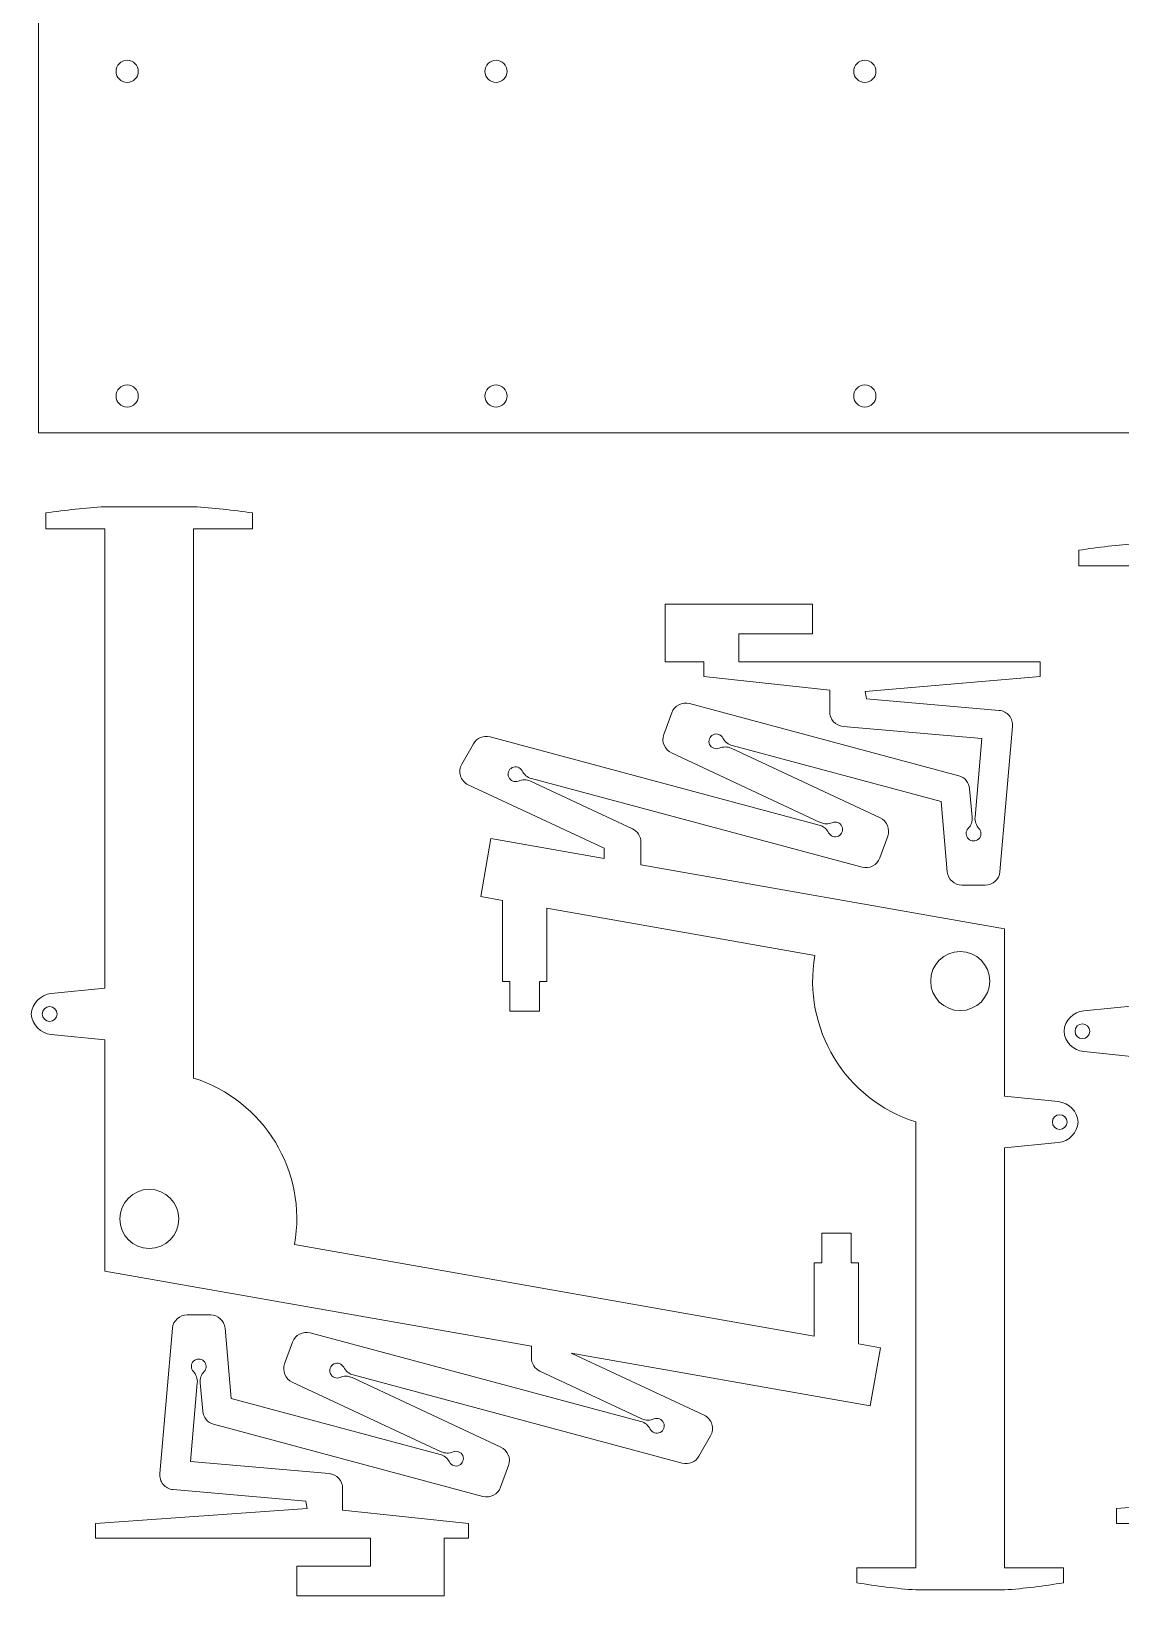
# Model space of a CAD drawing. Header units: millimetres. Extents: x -335 to 334, y -198 to 195.
# Drawn here: x -335 to -187.3, y -192.6 to 19.4 of the extents above; entities that cross this region are included whole.
import ezdxf

# ---------------------------------------------------------------- set-up
doc = ezdxf.new("R2010")
doc.units = ezdxf.units.MM
doc.header["$MEASUREMENT"] = 0
doc.layers.add('Layer 1', color=7, linetype='Continuous')

msp = doc.modelspace()

# ---------------------------------------------------------------- linework, layer by layer
at = {"layer": 'Layer 1', "lineweight": 15}
for points, knots in [([(-334, -35), (-334, -35), (-60, -35), (-60, -35), (-60, -35), (-60, -35), (-60, 119), (-60, 119), (-60, 119), (-60, 119), (-334, 119), (-334, 119), (-334, 119), (-334, 119), (-334, -35), (-334, -35)], [0, 0, 0, 0, 0.2, 0.2, 0.2, 0.2, 0.4, 0.4, 0.4, 0.4, 0.6, 0.6, 0.6, 0.6, 1, 1, 1, 1]), ([(-320.5, 14), (-320.5, 14.8284), (-321.1716, 15.5), (-322, 15.5), (-322, 15.5), (-322.8284, 15.5), (-323.5, 14.8284), (-323.5, 14), (-323.5, 14), (-323.5, 13.1716), (-322.8284, 12.5), (-322, 12.5), (-322, 12.5), (-321.1716, 12.5), (-320.5, 13.1716), (-320.5, 14)], [0, 0, 0, 0, 0.2, 0.2, 0.2, 0.2, 0.4, 0.4, 0.4, 0.4, 0.6, 0.6, 0.6, 0.6, 1, 1, 1, 1]), ([(-270.5, 14), (-270.5, 14.8284), (-271.1716, 15.5), (-272, 15.5), (-272, 15.5), (-272.8284, 15.5), (-273.5, 14.8284), (-273.5, 14), (-273.5, 14), (-273.5, 13.1716), (-272.8284, 12.5), (-272, 12.5), (-272, 12.5), (-271.1716, 12.5), (-270.5, 13.1716), (-270.5, 14)], [0, 0, 0, 0, 0.2, 0.2, 0.2, 0.2, 0.4, 0.4, 0.4, 0.4, 0.6, 0.6, 0.6, 0.6, 1, 1, 1, 1]), ([(-220.5, 14), (-220.5, 14.8284), (-221.1716, 15.5), (-222, 15.5), (-222, 15.5), (-222.8284, 15.5), (-223.5, 14.8284), (-223.5, 14), (-223.5, 14), (-223.5, 13.1716), (-222.8284, 12.5), (-222, 12.5), (-222, 12.5), (-221.1716, 12.5), (-220.5, 13.1716), (-220.5, 14)], [0, 0, 0, 0, 0.2, 0.2, 0.2, 0.2, 0.4, 0.4, 0.4, 0.4, 0.6, 0.6, 0.6, 0.6, 1, 1, 1, 1]), ([(-320.5, -30), (-320.5, -29.1716), (-321.1716, -28.5), (-322, -28.5), (-322, -28.5), (-322.8284, -28.5), (-323.5, -29.1716), (-323.5, -30), (-323.5, -30), (-323.5, -30.8284), (-322.8284, -31.5), (-322, -31.5), (-322, -31.5), (-321.1716, -31.5), (-320.5, -30.8284), (-320.5, -30)], [0, 0, 0, 0, 0.2, 0.2, 0.2, 0.2, 0.4, 0.4, 0.4, 0.4, 0.6, 0.6, 0.6, 0.6, 1, 1, 1, 1]), ([(-270.5, -30), (-270.5, -29.1716), (-271.1716, -28.5), (-272, -28.5), (-272, -28.5), (-272.8284, -28.5), (-273.5, -29.1716), (-273.5, -30), (-273.5, -30), (-273.5, -30.8284), (-272.8284, -31.5), (-272, -31.5), (-272, -31.5), (-271.1716, -31.5), (-270.5, -30.8284), (-270.5, -30)], [0, 0, 0, 0, 0.2, 0.2, 0.2, 0.2, 0.4, 0.4, 0.4, 0.4, 0.6, 0.6, 0.6, 0.6, 1, 1, 1, 1]), ([(-220.5, -30), (-220.5, -29.1716), (-221.1716, -28.5), (-222, -28.5), (-222, -28.5), (-222.8284, -28.5), (-223.5, -29.1716), (-223.5, -30), (-223.5, -30), (-223.5, -30.8284), (-222.8284, -31.5), (-222, -31.5), (-222, -31.5), (-221.1716, -31.5), (-220.5, -30.8284), (-220.5, -30)], [0, 0, 0, 0, 0.2, 0.2, 0.2, 0.2, 0.4, 0.4, 0.4, 0.4, 0.6, 0.6, 0.6, 0.6, 1, 1, 1, 1]), ([(-313.0077, -122.4212), (-313.0077, -122.4212), (-313.0077, -48), (-313.0077, -48), (-313.0077, -48), (-313.0077, -48), (-305.0077, -48), (-305.0077, -48), (-305.0077, -48), (-305.0077, -48), (-305.0077, -45.8326), (-305.0077, -45.8326), (-305.0077, -45.8326), (-307.6617, -45.4442), (-310.3306, -45.1664), (-313.0077, -45), (-313.0077, -45), (-313.0077, -45), (-325.0077, -45), (-325.0077, -45), (-325.0077, -45), (-327.6848, -45.1664), (-330.3537, -45.4442), (-333.0077, -45.8326), (-333.0077, -45.8326), (-333.0077, -45.8326), (-333.0077, -48), (-333.0077, -48), (-333.0077, -48), (-333.0077, -48), (-325.0077, -48), (-325.0077, -48), (-325.0077, -48), (-325.0077, -48), (-325.0077, -110.24), (-325.0077, -110.24), (-325.0077, -110.24), (-325.0077, -110.24), (-332.3062, -110.9698), (-332.3062, -110.9698), (-332.3062, -110.9698), (-333.7584, -111.115), (-334.8954, -112.2843), (-335, -113.74), (-335, -113.74), (-334.8954, -115.1957), (-333.7584, -116.3649), (-332.3062, -116.5101), (-332.3062, -116.5101), (-332.3062, -116.5101), (-325.0077, -117.24), (-325.0077, -117.24), (-325.0077, -117.24), (-325.0077, -117.24), (-325.0077, -148.5654), (-325.0077, -148.5654), (-325.0077, -148.5654), (-325.0077, -148.5654), (-267.2072, -158.7572), (-267.2072, -158.7572), (-267.2072, -158.7572), (-267.2072, -158.7572), (-267.2072, -160.3291), (-267.2072, -160.3291), (-267.2072, -160.3291), (-267.2072, -161.1064), (-266.7568, -161.8132), (-266.0524, -162.1417), (-266.0524, -162.1417), (-266.0524, -162.1417), (-252.2179, -168.5929), (-252.2179, -168.5929), (-252.2179, -168.5929), (-251.7021, -168.8334), (-251.1083, -168.8428), (-250.5851, -168.6186), (-250.5851, -168.6186), (-250.085, -168.4044), (-249.5054, -168.6293), (-249.2806, -169.1248), (-249.2806, -169.1248), (-249.0559, -169.6203), (-249.2686, -170.2045), (-249.7592, -170.4397), (-249.7592, -170.4397), (-250.2499, -170.6748), (-250.8385, -170.4745), (-251.0839, -169.9889), (-251.0839, -169.9889), (-251.3405, -169.4809), (-251.8015, -169.1064), (-252.3512, -168.9591), (-252.3512, -168.9591), (-252.3512, -168.9591), (-297.1862, -156.9456), (-297.1862, -156.9456), (-297.1862, -156.9456), (-298.1879, -156.6772), (-299.2285, -157.219), (-299.5832, -158.1934), (-299.5832, -158.1934), (-299.5832, -158.1934), (-300.6573, -161.1444), (-300.6573, -161.1444), (-300.6573, -161.1444), (-301.012, -162.1189), (-300.563, -163.2028), (-299.6231, -163.6411), (-299.6231, -163.6411), (-299.6231, -163.6411), (-279.4516, -173.0472), (-279.4516, -173.0472), (-279.4516, -173.0472), (-278.9358, -173.2877), (-278.342, -173.2971), (-277.8188, -173.073), (-277.8188, -173.073), (-277.3187, -172.8588), (-276.7391, -173.0837), (-276.5144, -173.5792), (-276.5144, -173.5792), (-276.2896, -174.0747), (-276.5023, -174.6589), (-276.9929, -174.894), (-276.9929, -174.894), (-277.4836, -175.1291), (-278.0722, -174.9289), (-278.3176, -174.4433), (-278.3176, -174.4433), (-278.5743, -173.9353), (-279.0352, -173.5608), (-279.585, -173.4135), (-279.585, -173.4135), (-279.585, -173.4135), (-307.9027, -165.8258), (-307.9027, -165.8258), (-307.9027, -165.8258), (-307.9027, -165.8258), (-308.7339, -156.3256), (-308.7339, -156.3256), (-308.7339, -156.3256), (-308.8242, -155.2926), (-309.6892, -154.5), (-310.7262, -154.5), (-310.7262, -154.5), (-310.7262, -154.5), (-313.8666, -154.5), (-313.8666, -154.5), (-313.8666, -154.5), (-314.9037, -154.5), (-315.7687, -155.2926), (-315.859, -156.3256), (-315.859, -156.3256), (-315.859, -156.3256), (-317.5818, -176.0167), (-317.5818, -176.0167), (-317.5818, -176.0167), (-317.628, -176.5451), (-317.4624, -177.0703), (-317.1215, -177.4766), (-317.1215, -177.4766), (-316.7805, -177.8829), (-316.2921, -178.1372), (-315.7637, -178.1834), (-315.7637, -178.1834), (-315.7637, -178.1834), (-297.7898, -179.7559), (-297.7898, -179.7559), (-297.7898, -179.7559), (-297.7121, -180.092), (-297.6425, -180.4293), (-297.5808, -180.7652), (-297.5808, -180.7652), (-297.5808, -180.7652), (-326.3019, -182.7652), (-326.3019, -182.7652), (-326.3019, -182.7652), (-326.3019, -182.7652), (-326.3019, -184.7652), (-326.3019, -184.7652), (-326.3019, -184.7652), (-326.3019, -184.7652), (-289.0077, -184.7652), (-289.0077, -184.7652), (-289.0077, -184.7652), (-289.0077, -184.7652), (-289.0077, -188.5652), (-289.0077, -188.5652), (-289.0077, -188.5652), (-289.0077, -188.5652), (-299.0077, -188.5652), (-299.0077, -188.5652), (-299.0077, -188.5652), (-299.0077, -188.5652), (-299.0077, -192.5652), (-299.0077, -192.5652), (-299.0077, -192.5652), (-299.0077, -192.5652), (-279.0077, -192.5652), (-279.0077, -192.5652), (-279.0077, -192.5652), (-279.0077, -192.5652), (-279.0077, -184.7652), (-279.0077, -184.7652), (-279.0077, -184.7652), (-279.0077, -184.7652), (-275.7072, -184.7652), (-275.7072, -184.7652), (-275.7072, -184.7652), (-275.7072, -184.7652), (-275.7072, -182.7652), (-275.7072, -182.7652), (-275.7072, -182.7652), (-275.7072, -182.7652), (-292.7898, -180.9508), (-292.7898, -180.9508), (-292.7898, -180.9508), (-292.7898, -180.9508), (-292.7898, -178.0108), (-292.7898, -178.0108), (-292.7898, -178.0108), (-292.7898, -176.9738), (-293.5824, -176.1088), (-294.6155, -176.0184), (-294.6155, -176.0184), (-294.6155, -176.0184), (-313.4227, -174.373), (-313.4227, -174.373), (-313.4227, -174.373), (-313.4227, -174.373), (-312.4913, -163.7275), (-312.4913, -163.7275), (-312.4913, -163.7275), (-312.4417, -163.1606), (-312.636, -162.5993), (-313.0255, -162.1844), (-313.0255, -162.1844), (-313.3979, -161.7877), (-313.3848, -161.1661), (-312.9961, -160.7854), (-312.9961, -160.7854), (-312.6073, -160.4048), (-311.9856, -160.4048), (-311.5968, -160.7854), (-311.5968, -160.7854), (-311.2081, -161.1661), (-311.195, -161.7877), (-311.5674, -162.1844), (-311.5674, -162.1844), (-311.9569, -162.5993), (-312.1512, -163.1606), (-312.1016, -163.7275), (-312.1016, -163.7275), (-312.1016, -163.7275), (-311.7654, -167.5695), (-311.7654, -167.5695), (-311.7654, -167.5695), (-311.6922, -168.4071), (-311.1028, -169.1094), (-310.2907, -169.327), (-310.2907, -169.327), (-310.2907, -169.327), (-273.7813, -179.1097), (-273.7813, -179.1097), (-273.7813, -179.1097), (-272.7796, -179.3781), (-271.7389, -178.8363), (-271.3843, -177.8619), (-271.3843, -177.8619), (-271.3843, -177.8619), (-270.3102, -174.9109), (-270.3102, -174.9109), (-270.3102, -174.9109), (-269.9555, -173.9364), (-270.4045, -172.8525), (-271.3443, -172.4142), (-271.3443, -172.4142), (-271.3443, -172.4142), (-291.5158, -163.0081), (-291.5158, -163.0081), (-291.5158, -163.0081), (-292.0316, -162.7676), (-292.6255, -162.7582), (-293.1486, -162.9823), (-293.1486, -162.9823), (-293.6488, -163.1965), (-294.2284, -162.9716), (-294.4531, -162.4761), (-294.4531, -162.4761), (-294.6778, -161.9806), (-294.4652, -161.3964), (-293.9746, -161.1613), (-293.9746, -161.1613), (-293.4839, -160.9262), (-292.8953, -161.1264), (-292.6499, -161.612), (-292.6499, -161.612), (-292.3932, -162.12), (-291.9323, -162.4945), (-291.3825, -162.6418), (-291.3825, -162.6418), (-291.3825, -162.6418), (-246.7443, -174.6026), (-246.7443, -174.6026), (-246.7443, -174.6026), (-245.8699, -174.8369), (-244.9472, -174.4547), (-244.4946, -173.6708), (-244.4946, -173.6708), (-244.4946, -173.6708), (-242.9066, -170.9204), (-242.9066, -170.9204), (-242.9066, -170.9204), (-242.6263, -170.4347), (-242.5626, -169.8537), (-242.7312, -169.3189), (-242.7312, -169.3189), (-242.8999, -168.7842), (-243.2852, -168.3447), (-243.7934, -168.1077), (-243.7934, -168.1077), (-243.7934, -168.1077), (-261.8018, -159.7103), (-261.8018, -159.7103), (-261.8018, -159.7103), (-261.8018, -159.7103), (-221.2858, -166.8544), (-221.2858, -166.8544), (-221.2858, -166.8544), (-221.2858, -166.8544), (-219.8966, -158.9759), (-219.8966, -158.9759), (-219.8966, -158.9759), (-219.8966, -158.9759), (-222.8511, -158.455), (-222.8511, -158.455), (-222.8511, -158.455), (-222.8511, -158.455), (-222.8511, -147.455), (-222.8511, -147.455), (-222.8511, -147.455), (-222.8511, -147.455), (-223.8511, -147.455), (-223.8511, -147.455), (-223.8511, -147.455), (-223.8511, -147.455), (-223.8511, -143.455), (-223.8511, -143.455), (-223.8511, -143.455), (-223.8511, -143.455), (-227.8511, -143.455), (-227.8511, -143.455), (-227.8511, -143.455), (-227.8511, -143.455), (-227.8511, -147.455), (-227.8511, -147.455), (-227.8511, -147.455), (-227.8511, -147.455), (-228.8511, -147.455), (-228.8511, -147.455), (-228.8511, -147.455), (-228.8511, -147.455), (-228.8511, -157.397), (-228.8511, -157.397), (-228.8511, -157.397), (-228.8511, -157.397), (-299.3115, -144.9729), (-299.3115, -144.9729), (-299.3115, -144.9729), (-297.5677, -135.0833), (-303.428, -125.4339), (-313.0077, -122.4212)], [0, 0, 0, 0, 0.0106383, 0.0106383, 0.0106383, 0.0106383, 0.0212766, 0.0212766, 0.0212766, 0.0212766, 0.03191489, 0.03191489, 0.03191489, 0.03191489, 0.04255319, 0.04255319, 0.04255319, 0.04255319, 0.05319149, 0.05319149, 0.05319149, 0.05319149, 0.06382979, 0.06382979, 0.06382979, 0.06382979, 0.07446809, 0.07446809, 0.07446809, 0.07446809, 0.08510638, 0.08510638, 0.08510638, 0.08510638, 0.09574468, 0.09574468, 0.09574468, 0.09574468, 0.10638298, 0.10638298, 0.10638298, 0.10638298, 0.11702128, 0.11702128, 0.11702128, 0.11702128, 0.12765957, 0.12765957, 0.12765957, 0.12765957, 0.13829787, 0.13829787, 0.13829787, 0.13829787, 0.14893617, 0.14893617, 0.14893617, 0.14893617, 0.15957447, 0.15957447, 0.15957447, 0.15957447, 0.17021277, 0.17021277, 0.17021277, 0.17021277, 0.18085106, 0.18085106, 0.18085106, 0.18085106, 0.19148936, 0.19148936, 0.19148936, 0.19148936, 0.20212766, 0.20212766, 0.20212766, 0.20212766, 0.21276596, 0.21276596, 0.21276596, 0.21276596, 0.22340426, 0.22340426, 0.22340426, 0.22340426, 0.23404255, 0.23404255, 0.23404255, 0.23404255, 0.24468085, 0.24468085, 0.24468085, 0.24468085, 0.25531915, 0.25531915, 0.25531915, 0.25531915, 0.26595745, 0.26595745, 0.26595745, 0.26595745, 0.27659574, 0.27659574, 0.27659574, 0.27659574, 0.28723404, 0.28723404, 0.28723404, 0.28723404, 0.29787234, 0.29787234, 0.29787234, 0.29787234, 0.30851064, 0.30851064, 0.30851064, 0.30851064, 0.31914894, 0.31914894, 0.31914894, 0.31914894, 0.32978723, 0.32978723, 0.32978723, 0.32978723, 0.34042553, 0.34042553, 0.34042553, 0.34042553, 0.35106383, 0.35106383, 0.35106383, 0.35106383, 0.36170213, 0.36170213, 0.36170213, 0.36170213, 0.37234043, 0.37234043, 0.37234043, 0.37234043, 0.38297872, 0.38297872, 0.38297872, 0.38297872, 0.39361702, 0.39361702, 0.39361702, 0.39361702, 0.40425532, 0.40425532, 0.40425532, 0.40425532, 0.41489362, 0.41489362, 0.41489362, 0.41489362, 0.42553191, 0.42553191, 0.42553191, 0.42553191, 0.43617021, 0.43617021, 0.43617021, 0.43617021, 0.44680851, 0.44680851, 0.44680851, 0.44680851, 0.45744681, 0.45744681, 0.45744681, 0.45744681, 0.46808511, 0.46808511, 0.46808511, 0.46808511, 0.4787234, 0.4787234, 0.4787234, 0.4787234, 0.4893617, 0.4893617, 0.4893617, 0.4893617, 0.5, 0.5, 0.5, 0.5, 0.5106383, 0.5106383, 0.5106383, 0.5106383, 0.5212766, 0.5212766, 0.5212766, 0.5212766, 0.53191489, 0.53191489, 0.53191489, 0.53191489, 0.54255319, 0.54255319, 0.54255319, 0.54255319, 0.55319149, 0.55319149, 0.55319149, 0.55319149, 0.56382979, 0.56382979, 0.56382979, 0.56382979, 0.57446809, 0.57446809, 0.57446809, 0.57446809, 0.58510638, 0.58510638, 0.58510638, 0.58510638, 0.59574468, 0.59574468, 0.59574468, 0.59574468, 0.60638298, 0.60638298, 0.60638298, 0.60638298, 0.61702128, 0.61702128, 0.61702128, 0.61702128, 0.62765957, 0.62765957, 0.62765957, 0.62765957, 0.63829787, 0.63829787, 0.63829787, 0.63829787, 0.64893617, 0.64893617, 0.64893617, 0.64893617, 0.65957447, 0.65957447, 0.65957447, 0.65957447, 0.67021277, 0.67021277, 0.67021277, 0.67021277, 0.68085106, 0.68085106, 0.68085106, 0.68085106, 0.69148936, 0.69148936, 0.69148936, 0.69148936, 0.70212766, 0.70212766, 0.70212766, 0.70212766, 0.71276596, 0.71276596, 0.71276596, 0.71276596, 0.72340426, 0.72340426, 0.72340426, 0.72340426, 0.73404255, 0.73404255, 0.73404255, 0.73404255, 0.74468085, 0.74468085, 0.74468085, 0.74468085, 0.75531915, 0.75531915, 0.75531915, 0.75531915, 0.76595745, 0.76595745, 0.76595745, 0.76595745, 0.77659574, 0.77659574, 0.77659574, 0.77659574, 0.78723404, 0.78723404, 0.78723404, 0.78723404, 0.79787234, 0.79787234, 0.79787234, 0.79787234, 0.80851064, 0.80851064, 0.80851064, 0.80851064, 0.81914894, 0.81914894, 0.81914894, 0.81914894, 0.82978723, 0.82978723, 0.82978723, 0.82978723, 0.84042553, 0.84042553, 0.84042553, 0.84042553, 0.85106383, 0.85106383, 0.85106383, 0.85106383, 0.86170213, 0.86170213, 0.86170213, 0.86170213, 0.87234043, 0.87234043, 0.87234043, 0.87234043, 0.88297872, 0.88297872, 0.88297872, 0.88297872, 0.89361702, 0.89361702, 0.89361702, 0.89361702, 0.90425532, 0.90425532, 0.90425532, 0.90425532, 0.91489362, 0.91489362, 0.91489362, 0.91489362, 0.92553191, 0.92553191, 0.92553191, 0.92553191, 0.93617021, 0.93617021, 0.93617021, 0.93617021, 0.94680851, 0.94680851, 0.94680851, 0.94680851, 0.95744681, 0.95744681, 0.95744681, 0.95744681, 0.96808511, 0.96808511, 0.96808511, 0.96808511, 0.9787234, 0.9787234, 0.9787234, 0.9787234, 1, 1, 1, 1]), ([(-173.0078, -120.4212), (-173.0078, -120.4212), (-173.0078, -53), (-173.0078, -53), (-173.0078, -53), (-173.0078, -53), (-165.0078, -53), (-165.0078, -53), (-165.0078, -53), (-165.0078, -53), (-165.0078, -50.8983), (-165.0078, -50.8983), (-165.0078, -50.8983), (-167.6596, -50.4793), (-170.329, -50.1795), (-173.0078, -50), (-173.0078, -50), (-173.0078, -50), (-185.0078, -50), (-185.0078, -50), (-185.0078, -50), (-187.6865, -50.1795), (-190.3559, -50.4793), (-193.0078, -50.8983), (-193.0078, -50.8983), (-193.0078, -50.8983), (-193.0078, -53), (-193.0078, -53), (-193.0078, -53), (-193.0078, -53), (-185.0078, -53), (-185.0078, -53), (-185.0078, -53), (-185.0078, -53), (-185.0078, -112.57), (-185.0078, -112.57), (-185.0078, -112.57), (-185.0078, -112.57), (-192.3063, -113.2998), (-192.3063, -113.2998), (-192.3063, -113.2998), (-193.7585, -113.445), (-194.8955, -114.6143), (-195, -116.07), (-195, -116.07), (-194.8955, -117.5257), (-193.7585, -118.6949), (-192.3063, -118.8401), (-192.3063, -118.8401), (-192.3063, -118.8401), (-185.0078, -119.57), (-185.0078, -119.57), (-185.0078, -119.57), (-185.0078, -119.57), (-185.0078, -146.5654), (-185.0078, -146.5654), (-185.0078, -146.5654), (-185.0078, -146.5654), (-131.4714, -156.0053), (-131.4714, -156.0053), (-131.4714, -156.0053), (-131.4714, -156.0053), (-131.4714, -158.3291), (-131.4714, -158.3291), (-131.4714, -158.3291), (-131.4714, -159.1064), (-131.0211, -159.8132), (-130.3167, -160.1417), (-130.3167, -160.1417), (-130.3167, -160.1417), (-116.4822, -166.5929), (-116.4822, -166.5929), (-116.4822, -166.5929), (-115.9664, -166.8334), (-115.3725, -166.8428), (-114.8494, -166.6186), (-114.8494, -166.6186), (-114.3493, -166.4044), (-113.7696, -166.6293), (-113.5449, -167.1248), (-113.5449, -167.1248), (-113.3202, -167.6203), (-113.5328, -168.2045), (-114.0235, -168.4397), (-114.0235, -168.4397), (-114.5141, -168.6748), (-115.1027, -168.4745), (-115.3481, -167.9889), (-115.3481, -167.9889), (-115.6048, -167.4809), (-116.0658, -167.1064), (-116.6155, -166.9591), (-116.6155, -166.9591), (-116.6155, -166.9591), (-161.4505, -154.9456), (-161.4505, -154.9456), (-161.4505, -154.9456), (-162.4521, -154.6772), (-163.4928, -155.219), (-163.8475, -156.1934), (-163.8475, -156.1934), (-163.8475, -156.1934), (-164.9216, -159.1444), (-164.9216, -159.1444), (-164.9216, -159.1444), (-165.2762, -160.1189), (-164.8273, -161.2028), (-163.8874, -161.6411), (-163.8874, -161.6411), (-163.8874, -161.6411), (-143.7159, -171.0472), (-143.7159, -171.0472), (-143.7159, -171.0472), (-143.2001, -171.2877), (-142.6063, -171.2971), (-142.0831, -171.073), (-142.0831, -171.073), (-141.583, -170.8588), (-141.0034, -171.0837), (-140.7786, -171.5792), (-140.7786, -171.5792), (-140.5539, -172.0747), (-140.7666, -172.6589), (-141.2572, -172.894), (-141.2572, -172.894), (-141.7479, -173.1291), (-142.3365, -172.9289), (-142.5819, -172.4433), (-142.5819, -172.4433), (-142.8386, -171.9353), (-143.2995, -171.5608), (-143.8492, -171.4135), (-143.8492, -171.4135), (-143.8492, -171.4135), (-172.167, -163.8258), (-172.167, -163.8258), (-172.167, -163.8258), (-172.167, -163.8258), (-172.9981, -154.3256), (-172.9981, -154.3256), (-172.9981, -154.3256), (-173.0885, -153.2926), (-173.9535, -152.5), (-174.9905, -152.5), (-174.9905, -152.5), (-174.9905, -152.5), (-178.1309, -152.5), (-178.1309, -152.5), (-178.1309, -152.5), (-179.1679, -152.5), (-180.0329, -153.2926), (-180.1233, -154.3256), (-180.1233, -154.3256), (-180.1233, -154.3256), (-181.8461, -174.0167), (-181.8461, -174.0167), (-181.8461, -174.0167), (-181.8923, -174.5451), (-181.7267, -175.0703), (-181.3858, -175.4766), (-181.3858, -175.4766), (-181.0448, -175.8829), (-180.5564, -176.1372), (-180.028, -176.1834), (-180.028, -176.1834), (-180.028, -176.1834), (-162.0541, -177.7559), (-162.0541, -177.7559), (-162.0541, -177.7559), (-161.9764, -178.092), (-161.9068, -178.4293), (-161.8451, -178.7652), (-161.8451, -178.7652), (-161.8451, -178.7652), (-187.9064, -180.7652), (-187.9064, -180.7652), (-187.9064, -180.7652), (-187.9064, -180.7652), (-187.9064, -182.7652), (-187.9064, -182.7652), (-187.9064, -182.7652), (-187.9064, -182.7652), (-149.0078, -182.7652), (-149.0078, -182.7652), (-149.0078, -182.7652), (-149.0078, -182.7652), (-149.0078, -186.5652), (-149.0078, -186.5652), (-149.0078, -186.5652), (-149.0078, -186.5652), (-159.0078, -186.5652), (-159.0078, -186.5652), (-159.0078, -186.5652), (-159.0078, -186.5652), (-159.0078, -190.5652), (-159.0078, -190.5652), (-159.0078, -190.5652), (-159.0078, -190.5652), (-139.0078, -190.5652), (-139.0078, -190.5652), (-139.0078, -190.5652), (-139.0078, -190.5652), (-139.0078, -182.7652), (-139.0078, -182.7652), (-139.0078, -182.7652), (-139.0078, -182.7652), (-139.9714, -182.7652), (-139.9714, -182.7652), (-139.9714, -182.7652), (-139.9714, -182.7652), (-139.9714, -180.7652), (-139.9714, -180.7652), (-139.9714, -180.7652), (-139.9714, -180.7652), (-157.0541, -178.9508), (-157.0541, -178.9508), (-157.0541, -178.9508), (-157.0541, -178.9508), (-157.0541, -176.0108), (-157.0541, -176.0108), (-157.0541, -176.0108), (-157.0541, -174.9738), (-157.8467, -174.1088), (-158.8798, -174.0184), (-158.8798, -174.0184), (-158.8798, -174.0184), (-177.687, -172.373), (-177.687, -172.373), (-177.687, -172.373), (-177.687, -172.373), (-176.7556, -161.7275), (-176.7556, -161.7275), (-176.7556, -161.7275), (-176.706, -161.1606), (-176.9003, -160.5993), (-177.2898, -160.1844), (-177.2898, -160.1844), (-177.6622, -159.7877), (-177.6491, -159.1661), (-177.2603, -158.7854), (-177.2603, -158.7854), (-176.8716, -158.4048), (-176.2498, -158.4048), (-175.8611, -158.7854), (-175.8611, -158.7854), (-175.4723, -159.1661), (-175.4593, -159.7877), (-175.8316, -160.1844), (-175.8316, -160.1844), (-176.2211, -160.5993), (-176.4154, -161.1606), (-176.3658, -161.7275), (-176.3658, -161.7275), (-176.3658, -161.7275), (-176.0297, -165.5695), (-176.0297, -165.5695), (-176.0297, -165.5695), (-175.9564, -166.4071), (-175.3671, -167.1094), (-174.555, -167.327), (-174.555, -167.327), (-174.555, -167.327), (-138.0456, -177.1097), (-138.0456, -177.1097), (-138.0456, -177.1097), (-137.0439, -177.3781), (-136.0032, -176.8363), (-135.6485, -175.8619), (-135.6485, -175.8619), (-135.6485, -175.8619), (-134.5745, -172.9109), (-134.5745, -172.9109), (-134.5745, -172.9109), (-134.2198, -171.9364), (-134.6688, -170.8525), (-135.6086, -170.4142), (-135.6086, -170.4142), (-135.6086, -170.4142), (-155.7801, -161.0081), (-155.7801, -161.0081), (-155.7801, -161.0081), (-156.2959, -160.7676), (-156.8898, -160.7582), (-157.4129, -160.9823), (-157.4129, -160.9823), (-157.913, -161.1965), (-158.4927, -160.9716), (-158.7174, -160.4761), (-158.7174, -160.4761), (-158.9421, -159.9806), (-158.7295, -159.3964), (-158.2388, -159.1613), (-158.2388, -159.1613), (-157.7482, -158.9262), (-157.1596, -159.1264), (-156.9142, -159.612), (-156.9142, -159.612), (-156.6575, -160.12), (-156.1965, -160.4945), (-155.6468, -160.6418), (-155.6468, -160.6418), (-155.6468, -160.6418), (-111.0085, -172.6026), (-111.0085, -172.6026), (-111.0085, -172.6026), (-110.1342, -172.8369), (-109.2115, -172.4547), (-108.7588, -171.6708), (-108.7588, -171.6708), (-108.7588, -171.6708), (-107.1709, -168.9204), (-107.1709, -168.9204), (-107.1709, -168.9204), (-106.8905, -168.4347), (-106.8269, -167.8537), (-106.9955, -167.3189), (-106.9955, -167.3189), (-107.1641, -166.7842), (-107.5495, -166.3447), (-108.0577, -166.1077), (-108.0577, -166.1077), (-108.0577, -166.1077), (-126.4714, -157.5213), (-126.4714, -157.5213), (-126.4714, -157.5213), (-126.4714, -157.5213), (-126.4714, -156.8869), (-126.4714, -156.8869), (-126.4714, -156.8869), (-126.4714, -156.8869), (-98.3428, -161.8468), (-98.3428, -161.8468), (-98.3428, -161.8468), (-98.3428, -161.8468), (-96.9536, -153.9683), (-96.9536, -153.9683), (-96.9536, -153.9683), (-96.9536, -153.9683), (-99.908, -153.4474), (-99.908, -153.4474), (-99.908, -153.4474), (-99.908, -153.4474), (-99.908, -142.4474), (-99.908, -142.4474), (-99.908, -142.4474), (-99.908, -142.4474), (-100.908, -142.4474), (-100.908, -142.4474), (-100.908, -142.4474), (-100.908, -142.4474), (-100.908, -138.4474), (-100.908, -138.4474), (-100.908, -138.4474), (-100.908, -138.4474), (-104.908, -138.4474), (-104.908, -138.4474), (-104.908, -138.4474), (-104.908, -138.4474), (-104.908, -142.4474), (-104.908, -142.4474), (-104.908, -142.4474), (-104.908, -142.4474), (-105.908, -142.4474), (-105.908, -142.4474), (-105.908, -142.4474), (-105.908, -142.4474), (-105.908, -152.3894), (-105.908, -152.3894), (-105.908, -152.3894), (-105.908, -152.3894), (-159.3116, -142.9729), (-159.3116, -142.9729), (-159.3116, -142.9729), (-157.5678, -133.0833), (-163.428, -123.4339), (-173.0078, -120.4212)], [0, 0, 0, 0, 0.01052632, 0.01052632, 0.01052632, 0.01052632, 0.02105263, 0.02105263, 0.02105263, 0.02105263, 0.03157895, 0.03157895, 0.03157895, 0.03157895, 0.04210526, 0.04210526, 0.04210526, 0.04210526, 0.05263158, 0.05263158, 0.05263158, 0.05263158, 0.06315789, 0.06315789, 0.06315789, 0.06315789, 0.07368421, 0.07368421, 0.07368421, 0.07368421, 0.08421053, 0.08421053, 0.08421053, 0.08421053, 0.09473684, 0.09473684, 0.09473684, 0.09473684, 0.10526316, 0.10526316, 0.10526316, 0.10526316, 0.11578947, 0.11578947, 0.11578947, 0.11578947, 0.12631579, 0.12631579, 0.12631579, 0.12631579, 0.13684211, 0.13684211, 0.13684211, 0.13684211, 0.14736842, 0.14736842, 0.14736842, 0.14736842, 0.15789474, 0.15789474, 0.15789474, 0.15789474, 0.16842105, 0.16842105, 0.16842105, 0.16842105, 0.17894737, 0.17894737, 0.17894737, 0.17894737, 0.18947368, 0.18947368, 0.18947368, 0.18947368, 0.2, 0.2, 0.2, 0.2, 0.21052632, 0.21052632, 0.21052632, 0.21052632, 0.22105263, 0.22105263, 0.22105263, 0.22105263, 0.23157895, 0.23157895, 0.23157895, 0.23157895, 0.24210526, 0.24210526, 0.24210526, 0.24210526, 0.25263158, 0.25263158, 0.25263158, 0.25263158, 0.26315789, 0.26315789, 0.26315789, 0.26315789, 0.27368421, 0.27368421, 0.27368421, 0.27368421, 0.28421053, 0.28421053, 0.28421053, 0.28421053, 0.29473684, 0.29473684, 0.29473684, 0.29473684, 0.30526316, 0.30526316, 0.30526316, 0.30526316, 0.31578947, 0.31578947, 0.31578947, 0.31578947, 0.32631579, 0.32631579, 0.32631579, 0.32631579, 0.33684211, 0.33684211, 0.33684211, 0.33684211, 0.34736842, 0.34736842, 0.34736842, 0.34736842, 0.35789474, 0.35789474, 0.35789474, 0.35789474, 0.36842105, 0.36842105, 0.36842105, 0.36842105, 0.37894737, 0.37894737, 0.37894737, 0.37894737, 0.38947368, 0.38947368, 0.38947368, 0.38947368, 0.4, 0.4, 0.4, 0.4, 0.41052632, 0.41052632, 0.41052632, 0.41052632, 0.42105263, 0.42105263, 0.42105263, 0.42105263, 0.43157895, 0.43157895, 0.43157895, 0.43157895, 0.44210526, 0.44210526, 0.44210526, 0.44210526, 0.45263158, 0.45263158, 0.45263158, 0.45263158, 0.46315789, 0.46315789, 0.46315789, 0.46315789, 0.47368421, 0.47368421, 0.47368421, 0.47368421, 0.48421053, 0.48421053, 0.48421053, 0.48421053, 0.49473684, 0.49473684, 0.49473684, 0.49473684, 0.50526316, 0.50526316, 0.50526316, 0.50526316, 0.51578947, 0.51578947, 0.51578947, 0.51578947, 0.52631579, 0.52631579, 0.52631579, 0.52631579, 0.53684211, 0.53684211, 0.53684211, 0.53684211, 0.54736842, 0.54736842, 0.54736842, 0.54736842, 0.55789474, 0.55789474, 0.55789474, 0.55789474, 0.56842105, 0.56842105, 0.56842105, 0.56842105, 0.57894737, 0.57894737, 0.57894737, 0.57894737, 0.58947368, 0.58947368, 0.58947368, 0.58947368, 0.6, 0.6, 0.6, 0.6, 0.61052632, 0.61052632, 0.61052632, 0.61052632, 0.62105263, 0.62105263, 0.62105263, 0.62105263, 0.63157895, 0.63157895, 0.63157895, 0.63157895, 0.64210526, 0.64210526, 0.64210526, 0.64210526, 0.65263158, 0.65263158, 0.65263158, 0.65263158, 0.66315789, 0.66315789, 0.66315789, 0.66315789, 0.67368421, 0.67368421, 0.67368421, 0.67368421, 0.68421053, 0.68421053, 0.68421053, 0.68421053, 0.69473684, 0.69473684, 0.69473684, 0.69473684, 0.70526316, 0.70526316, 0.70526316, 0.70526316, 0.71578947, 0.71578947, 0.71578947, 0.71578947, 0.72631579, 0.72631579, 0.72631579, 0.72631579, 0.73684211, 0.73684211, 0.73684211, 0.73684211, 0.74736842, 0.74736842, 0.74736842, 0.74736842, 0.75789474, 0.75789474, 0.75789474, 0.75789474, 0.76842105, 0.76842105, 0.76842105, 0.76842105, 0.77894737, 0.77894737, 0.77894737, 0.77894737, 0.78947368, 0.78947368, 0.78947368, 0.78947368, 0.8, 0.8, 0.8, 0.8, 0.81052632, 0.81052632, 0.81052632, 0.81052632, 0.82105263, 0.82105263, 0.82105263, 0.82105263, 0.83157895, 0.83157895, 0.83157895, 0.83157895, 0.84210526, 0.84210526, 0.84210526, 0.84210526, 0.85263158, 0.85263158, 0.85263158, 0.85263158, 0.86315789, 0.86315789, 0.86315789, 0.86315789, 0.87368421, 0.87368421, 0.87368421, 0.87368421, 0.88421053, 0.88421053, 0.88421053, 0.88421053, 0.89473684, 0.89473684, 0.89473684, 0.89473684, 0.90526316, 0.90526316, 0.90526316, 0.90526316, 0.91578947, 0.91578947, 0.91578947, 0.91578947, 0.92631579, 0.92631579, 0.92631579, 0.92631579, 0.93684211, 0.93684211, 0.93684211, 0.93684211, 0.94736842, 0.94736842, 0.94736842, 0.94736842, 0.95789474, 0.95789474, 0.95789474, 0.95789474, 0.96842105, 0.96842105, 0.96842105, 0.96842105, 0.97894737, 0.97894737, 0.97894737, 0.97894737, 1, 1, 1, 1]), ([(-215.0758, -128.3614), (-215.0758, -128.3614), (-215.0758, -188.7826), (-215.0758, -188.7826), (-215.0758, -188.7826), (-215.0758, -188.7826), (-223.0758, -188.7826), (-223.0758, -188.7826), (-223.0758, -188.7826), (-223.0758, -188.7826), (-223.0758, -190.8072), (-223.0758, -190.8072), (-223.0758, -190.8072), (-220.4266, -191.2621), (-217.7568, -191.5877), (-215.0758, -191.7826), (-215.0758, -191.7826), (-215.0758, -191.7826), (-203.0758, -191.7826), (-203.0758, -191.7826), (-203.0758, -191.7826), (-200.3949, -191.5877), (-197.7251, -191.2621), (-195.0758, -190.8072), (-195.0758, -190.8072), (-195.0758, -190.8072), (-195.0758, -188.7826), (-195.0758, -188.7826), (-195.0758, -188.7826), (-195.0758, -188.7826), (-203.0758, -188.7826), (-203.0758, -188.7826), (-203.0758, -188.7826), (-203.0758, -188.7826), (-203.0758, -131.8826), (-203.0758, -131.8826), (-203.0758, -131.8826), (-203.0758, -131.8826), (-195.7773, -131.1528), (-195.7773, -131.1528), (-195.7773, -131.1528), (-194.3251, -131.0076), (-193.1881, -129.8383), (-193.0836, -128.3826), (-193.0836, -128.3826), (-193.1881, -126.9269), (-194.3251, -125.7577), (-195.7773, -125.6125), (-195.7773, -125.6125), (-195.7773, -125.6125), (-203.0758, -124.8826), (-203.0758, -124.8826), (-203.0758, -124.8826), (-203.0758, -124.8826), (-203.0758, -102.2172), (-203.0758, -102.2172), (-203.0758, -102.2172), (-203.0758, -102.2172), (-252.348, -93.5292), (-252.348, -93.5292), (-252.348, -93.5292), (-252.348, -93.5292), (-252.348, -90.4535), (-252.348, -90.4535), (-252.348, -90.4535), (-252.348, -89.6762), (-252.7983, -88.9694), (-253.5027, -88.6409), (-253.5027, -88.6409), (-253.5027, -88.6409), (-267.3372, -82.1897), (-267.3372, -82.1897), (-267.3372, -82.1897), (-267.853, -81.9492), (-268.4468, -81.9398), (-268.97, -82.164), (-268.97, -82.164), (-269.4701, -82.3782), (-270.0497, -82.1533), (-270.2745, -81.6578), (-270.2745, -81.6578), (-270.4992, -81.1623), (-270.2866, -80.5781), (-269.7959, -80.3429), (-269.7959, -80.3429), (-269.3053, -80.1078), (-268.7167, -80.3081), (-268.4713, -80.7937), (-268.4713, -80.7937), (-268.2146, -81.3017), (-267.7536, -81.6762), (-267.2039, -81.8235), (-267.2039, -81.8235), (-267.2039, -81.8235), (-222.3689, -93.837), (-222.3689, -93.837), (-222.3689, -93.837), (-221.3672, -94.1054), (-220.3266, -93.5636), (-219.9719, -92.5892), (-219.9719, -92.5892), (-219.9719, -92.5892), (-218.8978, -89.6382), (-218.8978, -89.6382), (-218.8978, -89.6382), (-218.5431, -88.6637), (-218.9921, -87.5798), (-219.932, -87.1415), (-219.932, -87.1415), (-219.932, -87.1415), (-240.1035, -77.7354), (-240.1035, -77.7354), (-240.1035, -77.7354), (-240.6193, -77.4949), (-241.2131, -77.4855), (-241.7363, -77.7096), (-241.7363, -77.7096), (-242.2364, -77.9238), (-242.816, -77.6989), (-243.0407, -77.2034), (-243.0407, -77.2034), (-243.2655, -76.7079), (-243.0528, -76.1237), (-242.5622, -75.8886), (-242.5622, -75.8886), (-242.0715, -75.6535), (-241.4829, -75.8537), (-241.2375, -76.3393), (-241.2375, -76.3393), (-240.9808, -76.8473), (-240.5199, -77.2218), (-239.9702, -77.3691), (-239.9702, -77.3691), (-239.9702, -77.3691), (-211.6524, -84.9568), (-211.6524, -84.9568), (-211.6524, -84.9568), (-211.6524, -84.9568), (-210.8213, -94.457), (-210.8213, -94.457), (-210.8213, -94.457), (-210.7309, -95.49), (-209.8659, -96.2826), (-208.8289, -96.2826), (-208.8289, -96.2826), (-208.8289, -96.2826), (-205.6885, -96.2826), (-205.6885, -96.2826), (-205.6885, -96.2826), (-204.6515, -96.2826), (-203.7865, -95.49), (-203.6961, -94.457), (-203.6961, -94.457), (-203.6961, -94.457), (-201.9733, -74.7659), (-201.9733, -74.7659), (-201.9733, -74.7659), (-201.9271, -74.2375), (-202.0927, -73.7123), (-202.4336, -73.306), (-202.4336, -73.306), (-202.7746, -72.8997), (-203.263, -72.6454), (-203.7914, -72.5992), (-203.7914, -72.5992), (-203.7914, -72.5992), (-221.7653, -71.0267), (-221.7653, -71.0267), (-221.7653, -71.0267), (-221.843, -70.6906), (-221.9126, -70.3533), (-221.9743, -70.0174), (-221.9743, -70.0174), (-221.9743, -70.0174), (-198.2414, -68.0174), (-198.2414, -68.0174), (-198.2414, -68.0174), (-198.2414, -68.0174), (-198.2414, -66.0174), (-198.2414, -66.0174), (-198.2414, -66.0174), (-198.2414, -66.0174), (-239.0758, -66.0174), (-239.0758, -66.0174), (-239.0758, -66.0174), (-239.0758, -66.0174), (-239.0758, -62.2174), (-239.0758, -62.2174), (-239.0758, -62.2174), (-239.0758, -62.2174), (-229.0758, -62.2174), (-229.0758, -62.2174), (-229.0758, -62.2174), (-229.0758, -62.2174), (-229.0758, -58.2174), (-229.0758, -58.2174), (-229.0758, -58.2174), (-229.0758, -58.2174), (-249.0758, -58.2174), (-249.0758, -58.2174), (-249.0758, -58.2174), (-249.0758, -58.2174), (-249.0758, -66.0174), (-249.0758, -66.0174), (-249.0758, -66.0174), (-249.0758, -66.0174), (-243.848, -66.0174), (-243.848, -66.0174), (-243.848, -66.0174), (-243.848, -66.0174), (-243.848, -68.0174), (-243.848, -68.0174), (-243.848, -68.0174), (-243.848, -68.0174), (-226.7653, -69.8318), (-226.7653, -69.8318), (-226.7653, -69.8318), (-226.7653, -69.8318), (-226.7653, -72.7718), (-226.7653, -72.7718), (-226.7653, -72.7718), (-226.7653, -73.8088), (-225.9727, -74.6738), (-224.9396, -74.7642), (-224.9396, -74.7642), (-224.9396, -74.7642), (-206.1324, -76.4096), (-206.1324, -76.4096), (-206.1324, -76.4096), (-206.1324, -76.4096), (-207.0638, -87.0551), (-207.0638, -87.0551), (-207.0638, -87.0551), (-207.1134, -87.622), (-206.9191, -88.1833), (-206.5296, -88.5982), (-206.5296, -88.5982), (-206.1572, -88.9949), (-206.1703, -89.6165), (-206.5591, -89.9972), (-206.5591, -89.9972), (-206.9478, -90.3778), (-207.5695, -90.3778), (-207.9583, -89.9972), (-207.9583, -89.9972), (-208.347, -89.6165), (-208.3601, -88.9949), (-207.9878, -88.5982), (-207.9878, -88.5982), (-207.5982, -88.1833), (-207.404, -87.622), (-207.4536, -87.0551), (-207.4536, -87.0551), (-207.4536, -87.0551), (-207.7897, -83.2131), (-207.7897, -83.2131), (-207.7897, -83.2131), (-207.863, -82.3755), (-208.4523, -81.6732), (-209.2644, -81.4556), (-209.2644, -81.4556), (-209.2644, -81.4556), (-245.7738, -71.6729), (-245.7738, -71.6729), (-245.7738, -71.6729), (-246.7755, -71.4045), (-247.8162, -71.9463), (-248.1708, -72.9207), (-248.1708, -72.9207), (-248.1708, -72.9207), (-249.2449, -75.8717), (-249.2449, -75.8717), (-249.2449, -75.8717), (-249.5996, -76.8462), (-249.1506, -77.9301), (-248.2108, -78.3684), (-248.2108, -78.3684), (-248.2108, -78.3684), (-228.0393, -87.7745), (-228.0393, -87.7745), (-228.0393, -87.7745), (-227.5235, -88.015), (-226.9296, -88.0244), (-226.4065, -87.8003), (-226.4065, -87.8003), (-225.9064, -87.5861), (-225.3267, -87.811), (-225.102, -88.3065), (-225.102, -88.3065), (-224.8773, -88.802), (-225.0899, -89.3862), (-225.5806, -89.6213), (-225.5806, -89.6213), (-226.0712, -89.8564), (-226.6598, -89.6562), (-226.9052, -89.1706), (-226.9052, -89.1706), (-227.1619, -88.6626), (-227.6228, -88.2881), (-228.1726, -88.1408), (-228.1726, -88.1408), (-228.1726, -88.1408), (-272.8109, -76.18), (-272.8109, -76.18), (-272.8109, -76.18), (-273.6852, -75.9457), (-274.6079, -76.3279), (-275.0605, -77.1118), (-275.0605, -77.1118), (-275.0605, -77.1118), (-276.6485, -79.8622), (-276.6485, -79.8622), (-276.6485, -79.8622), (-276.9289, -80.3479), (-276.9925, -80.9289), (-276.8239, -81.4637), (-276.8239, -81.4637), (-276.6553, -81.9984), (-276.2699, -82.4379), (-275.7617, -82.6749), (-275.7617, -82.6749), (-275.7617, -82.6749), (-257.348, -91.2613), (-257.348, -91.2613), (-257.348, -91.2613), (-257.348, -91.2613), (-257.348, -92.6476), (-257.348, -92.6476), (-257.348, -92.6476), (-257.348, -92.6476), (-272.684, -89.9434), (-272.684, -89.9434), (-272.684, -89.9434), (-272.684, -89.9434), (-274.0732, -97.8219), (-274.0732, -97.8219), (-274.0732, -97.8219), (-274.0732, -97.8219), (-271.1187, -98.3428), (-271.1187, -98.3428), (-271.1187, -98.3428), (-271.1187, -98.3428), (-271.1187, -109.3428), (-271.1187, -109.3428), (-271.1187, -109.3428), (-271.1187, -109.3428), (-270.1187, -109.3428), (-270.1187, -109.3428), (-270.1187, -109.3428), (-270.1187, -109.3428), (-270.1187, -113.3428), (-270.1187, -113.3428), (-270.1187, -113.3428), (-270.1187, -113.3428), (-266.1187, -113.3428), (-266.1187, -113.3428), (-266.1187, -113.3428), (-266.1187, -113.3428), (-266.1187, -109.3428), (-266.1187, -109.3428), (-266.1187, -109.3428), (-266.1187, -109.3428), (-265.1187, -109.3428), (-265.1187, -109.3428), (-265.1187, -109.3428), (-265.1187, -109.3428), (-265.1187, -99.4008), (-265.1187, -99.4008), (-265.1187, -99.4008), (-265.1187, -99.4008), (-228.772, -105.8097), (-228.772, -105.8097), (-228.772, -105.8097), (-230.5158, -115.6993), (-224.6556, -125.3487), (-215.0758, -128.3614)], [0, 0, 0, 0, 0.01052632, 0.01052632, 0.01052632, 0.01052632, 0.02105263, 0.02105263, 0.02105263, 0.02105263, 0.03157895, 0.03157895, 0.03157895, 0.03157895, 0.04210526, 0.04210526, 0.04210526, 0.04210526, 0.05263158, 0.05263158, 0.05263158, 0.05263158, 0.06315789, 0.06315789, 0.06315789, 0.06315789, 0.07368421, 0.07368421, 0.07368421, 0.07368421, 0.08421053, 0.08421053, 0.08421053, 0.08421053, 0.09473684, 0.09473684, 0.09473684, 0.09473684, 0.10526316, 0.10526316, 0.10526316, 0.10526316, 0.11578947, 0.11578947, 0.11578947, 0.11578947, 0.12631579, 0.12631579, 0.12631579, 0.12631579, 0.13684211, 0.13684211, 0.13684211, 0.13684211, 0.14736842, 0.14736842, 0.14736842, 0.14736842, 0.15789474, 0.15789474, 0.15789474, 0.15789474, 0.16842105, 0.16842105, 0.16842105, 0.16842105, 0.17894737, 0.17894737, 0.17894737, 0.17894737, 0.18947368, 0.18947368, 0.18947368, 0.18947368, 0.2, 0.2, 0.2, 0.2, 0.21052632, 0.21052632, 0.21052632, 0.21052632, 0.22105263, 0.22105263, 0.22105263, 0.22105263, 0.23157895, 0.23157895, 0.23157895, 0.23157895, 0.24210526, 0.24210526, 0.24210526, 0.24210526, 0.25263158, 0.25263158, 0.25263158, 0.25263158, 0.26315789, 0.26315789, 0.26315789, 0.26315789, 0.27368421, 0.27368421, 0.27368421, 0.27368421, 0.28421053, 0.28421053, 0.28421053, 0.28421053, 0.29473684, 0.29473684, 0.29473684, 0.29473684, 0.30526316, 0.30526316, 0.30526316, 0.30526316, 0.31578947, 0.31578947, 0.31578947, 0.31578947, 0.32631579, 0.32631579, 0.32631579, 0.32631579, 0.33684211, 0.33684211, 0.33684211, 0.33684211, 0.34736842, 0.34736842, 0.34736842, 0.34736842, 0.35789474, 0.35789474, 0.35789474, 0.35789474, 0.36842105, 0.36842105, 0.36842105, 0.36842105, 0.37894737, 0.37894737, 0.37894737, 0.37894737, 0.38947368, 0.38947368, 0.38947368, 0.38947368, 0.4, 0.4, 0.4, 0.4, 0.41052632, 0.41052632, 0.41052632, 0.41052632, 0.42105263, 0.42105263, 0.42105263, 0.42105263, 0.43157895, 0.43157895, 0.43157895, 0.43157895, 0.44210526, 0.44210526, 0.44210526, 0.44210526, 0.45263158, 0.45263158, 0.45263158, 0.45263158, 0.46315789, 0.46315789, 0.46315789, 0.46315789, 0.47368421, 0.47368421, 0.47368421, 0.47368421, 0.48421053, 0.48421053, 0.48421053, 0.48421053, 0.49473684, 0.49473684, 0.49473684, 0.49473684, 0.50526316, 0.50526316, 0.50526316, 0.50526316, 0.51578947, 0.51578947, 0.51578947, 0.51578947, 0.52631579, 0.52631579, 0.52631579, 0.52631579, 0.53684211, 0.53684211, 0.53684211, 0.53684211, 0.54736842, 0.54736842, 0.54736842, 0.54736842, 0.55789474, 0.55789474, 0.55789474, 0.55789474, 0.56842105, 0.56842105, 0.56842105, 0.56842105, 0.57894737, 0.57894737, 0.57894737, 0.57894737, 0.58947368, 0.58947368, 0.58947368, 0.58947368, 0.6, 0.6, 0.6, 0.6, 0.61052632, 0.61052632, 0.61052632, 0.61052632, 0.62105263, 0.62105263, 0.62105263, 0.62105263, 0.63157895, 0.63157895, 0.63157895, 0.63157895, 0.64210526, 0.64210526, 0.64210526, 0.64210526, 0.65263158, 0.65263158, 0.65263158, 0.65263158, 0.66315789, 0.66315789, 0.66315789, 0.66315789, 0.67368421, 0.67368421, 0.67368421, 0.67368421, 0.68421053, 0.68421053, 0.68421053, 0.68421053, 0.69473684, 0.69473684, 0.69473684, 0.69473684, 0.70526316, 0.70526316, 0.70526316, 0.70526316, 0.71578947, 0.71578947, 0.71578947, 0.71578947, 0.72631579, 0.72631579, 0.72631579, 0.72631579, 0.73684211, 0.73684211, 0.73684211, 0.73684211, 0.74736842, 0.74736842, 0.74736842, 0.74736842, 0.75789474, 0.75789474, 0.75789474, 0.75789474, 0.76842105, 0.76842105, 0.76842105, 0.76842105, 0.77894737, 0.77894737, 0.77894737, 0.77894737, 0.78947368, 0.78947368, 0.78947368, 0.78947368, 0.8, 0.8, 0.8, 0.8, 0.81052632, 0.81052632, 0.81052632, 0.81052632, 0.82105263, 0.82105263, 0.82105263, 0.82105263, 0.83157895, 0.83157895, 0.83157895, 0.83157895, 0.84210526, 0.84210526, 0.84210526, 0.84210526, 0.85263158, 0.85263158, 0.85263158, 0.85263158, 0.86315789, 0.86315789, 0.86315789, 0.86315789, 0.87368421, 0.87368421, 0.87368421, 0.87368421, 0.88421053, 0.88421053, 0.88421053, 0.88421053, 0.89473684, 0.89473684, 0.89473684, 0.89473684, 0.90526316, 0.90526316, 0.90526316, 0.90526316, 0.91578947, 0.91578947, 0.91578947, 0.91578947, 0.92631579, 0.92631579, 0.92631579, 0.92631579, 0.93684211, 0.93684211, 0.93684211, 0.93684211, 0.94736842, 0.94736842, 0.94736842, 0.94736842, 0.95789474, 0.95789474, 0.95789474, 0.95789474, 0.96842105, 0.96842105, 0.96842105, 0.96842105, 0.97894737, 0.97894737, 0.97894737, 0.97894737, 1, 1, 1, 1]), ([(-213.0758, -109.2826), (-213.0758, -111.4918), (-211.285, -113.2826), (-209.0759, -113.2826), (-209.0759, -113.2826), (-206.8667, -113.2826), (-205.0759, -111.4918), (-205.0758, -109.2827), (-205.0758, -109.2827), (-205.0758, -107.0735), (-206.8667, -105.2827), (-209.0758, -105.2826), (-209.0758, -105.2826), (-211.285, -105.2826), (-213.0758, -107.0735), (-213.0758, -109.2826)], [0, 0, 0, 0, 0.2, 0.2, 0.2, 0.2, 0.4, 0.4, 0.4, 0.4, 0.6, 0.6, 0.6, 0.6, 1, 1, 1, 1]), ([(-331.5077, -113.74), (-331.5077, -113.1877), (-331.9554, -112.74), (-332.5077, -112.74), (-332.5077, -112.74), (-333.06, -112.74), (-333.5077, -113.1877), (-333.5077, -113.74), (-333.5077, -113.74), (-333.5077, -114.2922), (-333.06, -114.74), (-332.5077, -114.74), (-332.5077, -114.74), (-331.9554, -114.74), (-331.5077, -114.2922), (-331.5077, -113.74)], [0, 0, 0, 0, 0.2, 0.2, 0.2, 0.2, 0.4, 0.4, 0.4, 0.4, 0.6, 0.6, 0.6, 0.6, 1, 1, 1, 1]), ([(-191.5078, -116.07), (-191.5078, -115.5177), (-191.9555, -115.07), (-192.5078, -115.07), (-192.5078, -115.07), (-193.06, -115.07), (-193.5078, -115.5177), (-193.5078, -116.07), (-193.5078, -116.07), (-193.5078, -116.6222), (-193.06, -117.07), (-192.5078, -117.07), (-192.5078, -117.07), (-191.9555, -117.07), (-191.5078, -116.6222), (-191.5078, -116.07)], [0, 0, 0, 0, 0.2, 0.2, 0.2, 0.2, 0.4, 0.4, 0.4, 0.4, 0.6, 0.6, 0.6, 0.6, 1, 1, 1, 1]), ([(-196.5758, -128.3826), (-196.5758, -128.9349), (-196.1281, -129.3826), (-195.5758, -129.3826), (-195.5758, -129.3826), (-195.0236, -129.3826), (-194.5758, -128.9349), (-194.5758, -128.3826), (-194.5758, -128.3826), (-194.5758, -127.8304), (-195.0236, -127.3826), (-195.5758, -127.3826), (-195.5758, -127.3826), (-196.1281, -127.3826), (-196.5758, -127.8304), (-196.5758, -128.3826)], [0, 0, 0, 0, 0.2, 0.2, 0.2, 0.2, 0.4, 0.4, 0.4, 0.4, 0.6, 0.6, 0.6, 0.6, 1, 1, 1, 1]), ([(-315.0077, -141.5), (-315.0077, -139.2908), (-316.7986, -137.5), (-319.0077, -137.5), (-319.0077, -137.5), (-321.2168, -137.5), (-323.0077, -139.2908), (-323.0077, -141.4999), (-323.0077, -141.4999), (-323.0077, -143.7091), (-321.2169, -145.4999), (-319.0077, -145.5), (-319.0077, -145.5), (-316.7986, -145.5), (-315.0077, -143.7091), (-315.0077, -141.5)], [0, 0, 0, 0, 0.2, 0.2, 0.2, 0.2, 0.4, 0.4, 0.4, 0.4, 0.6, 0.6, 0.6, 0.6, 1, 1, 1, 1])]:
    msp.add_open_spline(points, degree=3, knots=knots, dxfattribs=at)

doc.saveas('drawing.dxf')
